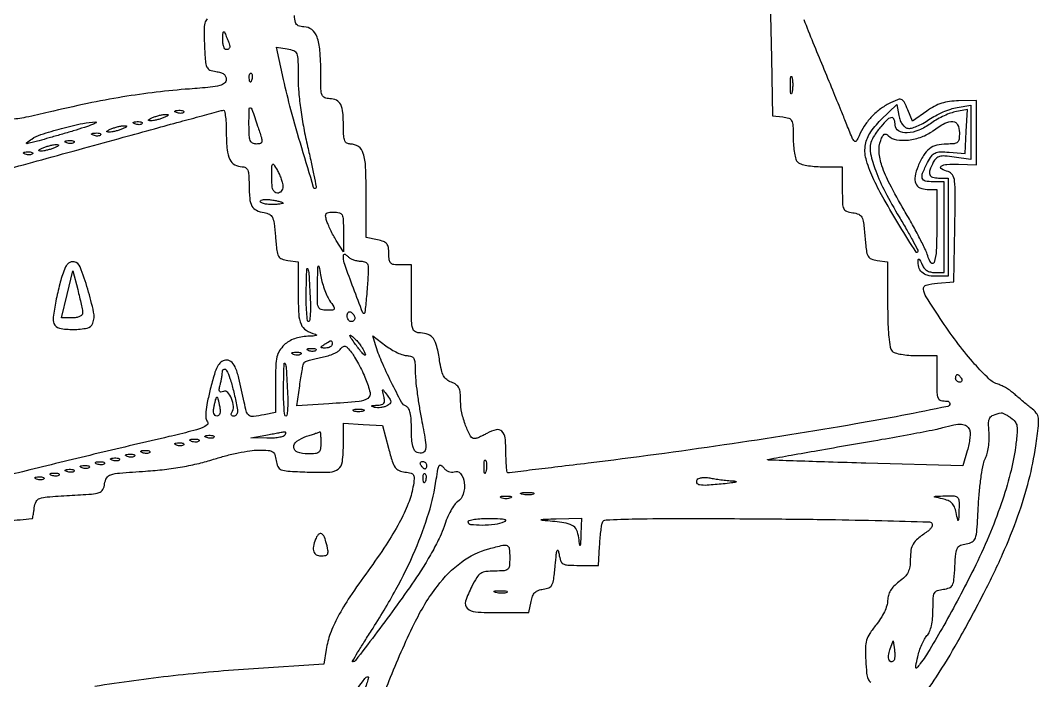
# Model space of a CAD drawing. Extents: x 283 to 3298, y 79 to 3222.
# Drawn here: x 3028.5 to 3298, y 1708 to 1882.7 of the extents above; entities that cross this region are included whole.
import ezdxf

# ---------------------------------------------------------------- set-up
doc = ezdxf.new("R2010")
doc.units = 0

msp = doc.modelspace()

# ---------------------------------------------------------------- linework, layer by layer
for points in [[(3024.5, 1843.196565, 0.000012), (3034.199891, 1845.86297, 0.000008), (3045.178125, 1848.881239, 0.000008), (3055.730975, 1851.782921, 0.000017), (3064, 1854.057063, -0.000703), (3070.762077, 1855.906785, -0.001103), (3076.579688, 1857.475588, -0.000269), (3081.676011, 1858.834895, -0.043531), (3082.25, 1858.935263, -0.388919), (3082.54714, 1858.706677, -0.013381), (3082.779687, 1857.130358, -0.018749), (3082.946082, 1855.111003, -0.01118), (3083, 1852.7, 0.023957), (3083.202842, 1848.469025, 0.088719), (3083.919969, 1845.90565, 0.153784), (3085.22879, 1844.514562, 0.128369), (3087.2, 1844, -0.135667), (3088.101175, 1843.750896, -0.168153), (3088.657397, 1843.088151, -0.077049), (3088.938629, 1841.776734, -0.013559), (3089.015313, 1839.25, 0.021171), (3089.182541, 1835.581963, 0.101875), (3089.778988, 1833.590101, 0.159486), (3090.964489, 1832.462229, 0.07634), (3093, 1831.850815, -0.081352), (3094.395578, 1831.416415, -0.167896), (3095.184618, 1830.609175, -0.080032), (3095.634395, 1829.054317, -0.009681), (3096, 1825.5, 0.009064), (3096.374258, 1821.816953, 0.089188), (3096.829285, 1820.331786, 0.18256), (3097.663628, 1819.578407, 0.064777), (3099.25, 1819.183578), (3102, 1818.867155), (3102, 1810.556022, 0.013243), (3102.146803, 1805.014447, 0.085396), (3102.764624, 1802.294435, 0.156879), (3104.090324, 1800.736231, 0.078561), (3106.5, 1799.72361, -0.158363), (3106.812742, 1799.529646, -0.53601), (3106.758329, 1799.342217, -0.056949), (3105.972551, 1799.190767, -0.011791), (3104.564451, 1799.116001, 0.036988), (3102.731267, 1798.925756, 0.043503), (3101.046483, 1798.469797, 0.046297), (3099.559477, 1797.762861, 0.054524), (3098.314451, 1796.825686, 0.063516), (3097.074167, 1795.322145, 0.084196), (3096.392942, 1793.687652, 0.048078), (3096.078029, 1791.294, 0.008682), (3096, 1786.800686), (3096, 1778.95), (3093.024038, 1778.354808, -0.017302), (3090.20797, 1777.892273, -0.174433), (3089.064782, 1778.144549, -0.183552), (3088.37461, 1779.061631, -0.019544), (3087.720865, 1781.698777, 0.006593), (3086.311914, 1788.086298, 0.047565), (3085.305853, 1791.068698, 0.127976), (3084.204706, 1792.44448, 0.199167), (3082.752493, 1792.812302, 0.140095), (3081.58146, 1792.284427, 0.097712), (3080.671564, 1791.145589, 0.048689), (3079.830031, 1789.050864, 0.009666), (3078.769477, 1785.148655, 0.009606), (3077.949944, 1781.597878, 0.029919), (3077.588589, 1779.170834, 0.044942), (3077.591679, 1777.494403, 0.151406), (3078.005955, 1776.492824, -0.412756), (3077.935198, 1775.71037, -0.082815), (3076.598969, 1774.923046, -0.029858), (3073.638181, 1773.982779, -0.004894), (3067.794291, 1772.564975, 0.001666), (3049.112118, 1768.159955, 0.001819), (3031.00037, 1763.755967, 0.001166), (3015.221457, 1759.819299, 0.019131)], [(3226.948597, 1887.872115), (3227.224298, 1872.686058), (3227.5, 1857.5), (3230.25, 1857.183578, -0.053599), (3231.843534, 1856.824462, -0.198031), (3232.603522, 1856.15823, -0.105134), (3232.933611, 1854.868396, -0.010261), (3233, 1851.633578, 0.021048), (3233.088089, 1849.541946, 0.025061), (3233.3525, 1847.584863, 0.025053), (3233.734648, 1845.985208, 0.125859), (3234.2, 1845.2, 0.12661), (3234.988067, 1844.734527, 0.024774), (3236.604375, 1844.3525, 0.024856), (3238.58293, 1844.088075, 0.020792), (3240.7, 1844), (3246, 1844), (3246, 1838.066422, 0.007998), (3246.060041, 1834.313163, 0.095921), (3246.379198, 1832.907395, 0.204897), (3247.140262, 1832.195413, 0.058399), (3248.75, 1831.816422, -0.064777), (3250.336372, 1831.421593, -0.18256), (3251.170715, 1830.668214, -0.089188), (3251.625742, 1829.183047, -0.009064), (3252, 1825.5, 0.009064), (3252.374258, 1821.816953, 0.089188), (3252.829285, 1820.331786, 0.18256), (3253.663628, 1819.578407, 0.064777), (3255.25, 1819.183578), (3258, 1818.867155), (3258, 1807.633578, 0.007163), (3258.071428, 1802.647817, 0.016893), (3258.303411, 1798.936917, 0.017624), (3258.658703, 1796.249835, 0.155919), (3259.2, 1795.2, 0.12661), (3259.988067, 1794.734527, 0.024774), (3261.604375, 1794.3525, 0.024856), (3263.58293, 1794.088075, 0.020792), (3265.7, 1794), (3271, 1794), (3271, 1788, 0.007074), (3271.054687, 1784.134753, 0.100223), (3271.36585, 1782.794174, 0.230248), (3272.117021, 1782.173778, 0.056729), (3273.75, 1781.969591, -0.897575), (3273.887867, 1780.549671, -0.008326), (3249.567943, 1775.923173, -0.006496), (3214.716021, 1770.357927, -0.005978), (3178.7535, 1765.531947, -0.000273), (3170.763722, 1764.561286, -0.000439), (3163.953382, 1763.74376, -0.000064), (3157.903384, 1763.023688, -0.029592), (3157.5035, 1763, -0.377837), (3157.302494, 1763.177191, -0.008171), (3157.147903, 1764.584197, -0.014517), (3157.03622, 1766.325225, -0.008757), (3157, 1768.393011, 0.028278), (3156.783813, 1772.212477, 0.170087), (3155.931746, 1773.976253, 0.262228), (3154.419208, 1774.39634, 0.066033), (3151.949616, 1773.427451, -0.010463), (3150.958632, 1772.90544, -0.012647), (3150.006806, 1772.458957, -0.011307), (3149.192758, 1772.123672, -0.079971), (3148.77568, 1772.035435, -0.288414), (3147.625946, 1772.682637, -0.033383), (3146.335698, 1775.4977, -0.037255), (3145.333036, 1778.875562, -0.05357), (3145, 1781.975091, 0.02241), (3144.901418, 1784.173491, 0.091009), (3144.544118, 1785.458787, 0.126623), (3143.823397, 1786.306568, 0.062833), (3142.568914, 1786.973799, -0.07676), (3141.325789, 1787.679865, -0.10065), (3140.48614, 1788.675899, -0.069066), (3139.905898, 1790.208713, -0.02005), (3139.442769, 1792.699048, 0.023446), (3138.728557, 1796.399553, 0.092511), (3137.782268, 1798.507003, 0.146758), (3136.398175, 1799.609937, 0.095638), (3134.377555, 1800, -0.118002), (3133.020233, 1800.324857, -0.213845), (3132.316043, 1801.19635, -0.060783), (3132.045054, 1803.164071, -0.00386), (3132, 1809), (3132, 1818), (3129, 1818, -0.030776), (3127.308497, 1818.104213, -0.16818), (3126.497934, 1818.502083, -0.166722), (3126.102916, 1819.318072, -0.030119), (3126, 1821.025, 0.037751), (3125.876282, 1822.661293, 0.13593), (3125.452479, 1823.607421, 0.134606), (3124.599583, 1824.205884, 0.03673), (3123, 1824.65), (3120, 1825.25), (3120, 1836.425, 0.009568), (3119.85676, 1843.909786, 0.065539), (3119.23751, 1847.535523, 0.165153), (3117.945346, 1849.317464, 0.15524), (3115.8, 1850, -0.129038), (3114.905957, 1850.234638, -0.169241), (3114.351851, 1850.863641, -0.081609), (3114.071031, 1852.096169, -0.015291), (3114, 1854.418213, 0.020313), (3113.843417, 1858.270908, 0.090953), (3113.259373, 1860.443222, 0.16627), (3112.14701, 1861.582192, 0.117458), (3110.393011, 1862, -0.092254), (3109.032232, 1862.25323, -0.221139), (3108.336267, 1862.974495, -0.077367), (3108.051237, 1864.560214, -0.005856), (3108, 1868.9349, 0.018613), (3107.782974, 1874.762875, 0.070303), (3107.006515, 1878.321602, 0.135414), (3105.604302, 1880.267635, 0.170942), (3103.524751, 1881, -0.102044), (3102.054725, 1881.303171, -0.226575), (3101.319938, 1882.143653, -0.064622), (3101.043747, 1884.05222, -0.003662)], [(3077.955201, 1883.149982, 0.13251), (3077.318713, 1882.017096, 0.064765), (3077.097686, 1880.169191, 0.008415), (3077.205653, 1876.191083, 0.006915), (3077.451213, 1871.946817, 0.084757), (3077.837076, 1870.37502, 0.196967), (3078.640978, 1869.592375, 0.067222), (3080.25, 1869.183578, -0.042788), (3081.472009, 1868.935758, -0.092649), (3082.323295, 1868.502929, -0.121102), (3082.821803, 1867.879635, -0.108823), (3083, 1867.070586, -0.223937), (3082.541696, 1866.098612, -0.109937), (3081.294497, 1865.464144, -0.039634), (3078.752639, 1865.0216, -0.005123), (3073.25, 1864.564369, 0.011653), (3064.468292, 1863.719069, 0.011106), (3055.592965, 1862.454961, 0.010387), (3046.236569, 1860.709206, 0.007764), (3036, 1858.411897, -0.00926), (3029.984404, 1857.080758, -0.026289), (3025.736383, 1856.453122, -0.028771)], [(3266.191734, 1702.170671, 0.013357), (3270.910912, 1708.996048, 0.016679), (3276.559047, 1718.315242, 0.008234), (3283.137554, 1730.5, 0.014576), (3288.414055, 1741.43893, 0.019796), (3292.487161, 1751.616001, 0.021871), (3295.405169, 1761.137551, 0.028296), (3297.193883, 1770.096588, 0.004917), (3297.896765, 1775.445709, 0.061535), (3297.89249, 1777.48403, 0.13977), (3297.32952, 1778.80542, 0.05754), (3295.926677, 1780.180344, -0.005638), (3294.852022, 1781.034671, -0.003635), (3293.625336, 1782.047547, -0.003653), (3292.43998, 1783.055714, -0.006872), (3291.5, 1783.889912, 0.02979), (3290.572774, 1784.639766, 0.020239), (3289.437026, 1785.383858, 0.020438), (3288.277908, 1786.015054, 0.038043), (3287.285622, 1786.413375, -0.114325), (3284.794513, 1787.884157, -0.020547), (3281.022517, 1791.78422, -0.020488), (3276.780143, 1796.959626, -0.014744), (3272.461966, 1803.057211, -0.004695), (3268.232975, 1809.549951, -0.110639), (3267.491676, 1811.596321, -0.373405), (3268.214304, 1812.68126, -0.049214), (3271.166638, 1813.188429), (3275.5, 1813.5), (3275.777983, 1827.836302, 0.002446), (3275.908732, 1836.855574, 0.031705), (3275.728144, 1840.209913, 0.107834), (3275.158816, 1841.86122, 0.194438), (3274.027983, 1842.702933, -0.061562), (3272.235204, 1843.416387, -0.55153), (3272.192983, 1844.107137, -0.142764), (3273.662087, 1844.627141, -0.022669), (3276.75, 1844.661905), (3281.5, 1844.5), (3281.5, 1853), (3281.5, 1861.5), (3276.7923, 1861.439809, 0.03056), (3274.383329, 1861.261493, 0.044228), (3272.303324, 1860.788963, 0.044669), (3270.354145, 1859.962423, 0.032028), (3268.340972, 1858.715987), (3264.597344, 1856.052356), (3263.346946, 1859.026178, 0.02029), (3262.339393, 1861.17415, 0.201294), (3261.590249, 1861.797933, 0.179827), (3260.573647, 1861.738099, 0.015654), (3258.19798, 1860.602379, 0.04635), (3255.789735, 1859.059166, 0.040871), (3253.594919, 1857.038076, 0.041083), (3251.769325, 1854.699207, 0.048192), (3250.459932, 1852.210502, -0.042469), (3249.750759, 1850.824418, -0.478075), (3249.216992, 1850.759469, -0.101833), (3248.606479, 1851.65761, -0.003613), (3247.020537, 1855.551071, 0.00185), (3245.709454, 1858.802523, 0.000433), (3243.486871, 1864.242723, 0.000446), (3240.918712, 1870.497367, 0.000438), (3238.323654, 1876.78586, -0.007104), (3235.901955, 1882.883553, -0.009122)], [(3025.385176, 1750.314396, 0.000028), (3031.527573, 1750.878758, 0.080982), (3031.683578, 1750.91914, 0.246214), (3031.765488, 1751.021879, 0.003856), (3031.906178, 1751.78406, 0.009216), (3032.049034, 1752.690057, 0.00585), (3032.183578, 1753.75, -0.086504), (3032.664359, 1755.37812, -0.196324), (3033.609329, 1756.212562, -0.06593), (3035.586826, 1756.621615, -0.004202), (3041.5, 1757, 0.004351), (3047.319566, 1757.374131, 0.062679), (3049.346101, 1757.780915, 0.18826), (3050.315525, 1758.589945, 0.097227), (3050.8036, 1760.117122, -0.11178), (3051.343751, 1761.653264, -0.180094), (3052.43216, 1762.486997, -0.054203), (3054.749881, 1762.930343, -0.003454), (3061.650789, 1763.440515, 0.012508), (3066.620339, 1763.898511, 0.013906), (3071.387267, 1764.593266, 0.014804), (3075.782676, 1765.494068, 0.020948), (3079.628085, 1766.573393, -0.015181), (3082.79703, 1767.502394, -0.01315), (3086.171429, 1768.287184, -0.013341), (3089.266524, 1768.836115, -0.03723), (3091.464474, 1769, -0.014701), (3094.087708, 1768.922853, -0.117747), (3095.236947, 1768.575878, -0.185852), (3095.848166, 1767.813284, -0.048434), (3096.183578, 1766.25, 0.076271), (3096.627386, 1764.626245, 0.202022), (3097.488217, 1763.819357, 0.074363), (3099.259678, 1763.449309, 0.005054), (3104.413171, 1763.204998, 0.01591), (3110.356477, 1763.172638, 0.162543), (3112.639429, 1764.002468, 0.200682), (3113.716517, 1765.956454, 0.026204), (3113.984687, 1770.80226), (3114, 1776.104519), (3119.170221, 1775.80226), (3124.340442, 1775.5), (3125.920275, 1769.5, 0.011376), (3126.914471, 1766.045353, 0.075439), (3127.698448, 1764.43703, 0.139531), (3128.708292, 1763.604631, 0.074576), (3130.282322, 1763.180464, -0.033818), (3131.91079, 1762.880835, -0.211867), (3132.559991, 1762.369528, -0.152134), (3132.733905, 1761.43584, -0.015479), (3132.395916, 1759.180464, -0.051084), (3131.140339, 1754.843268, -0.027264), (3128.768045, 1749.782971, -0.022269), (3125.270572, 1743.914116, -0.01234), (3120.515907, 1737.062265, 0.010269), (3115.700777, 1730.184257, 0.025102), (3112.523316, 1724.884, 0.033704), (3110.519333, 1720.426137, 0.049171), (3109.42619, 1716.263781), (3108.799396, 1712.344031), (3090.212379, 1711.141093, 0.011496), (3068.949957, 1709.273317, 0.012149), (3048.18588, 1706.455014, 0.011821)], [(3123.590653, 1701.838229, 0.004045), (3126.09616, 1707.996639, -0.018294), (3132.728487, 1723.054635, -0.049042), (3138.839901, 1733.034376, -0.070474), (3145.207568, 1739.366543, -0.094986), (3152.5, 1742.911557, -0.008187), (3156.182413, 1743.838926, -0.162291), (3157.325816, 1743.734078, -0.271566), (3157.880284, 1742.969175, -0.024228), (3158, 1740.5, -0.022735), (3157.901125, 1738.3266, -0.191936), (3157.465737, 1737.469867, -0.165812), (3156.525288, 1737.080296, -0.016023), (3154.020324, 1737, 0.029811), (3151.674369, 1736.860007, 0.119191), (3150.335209, 1736.361334, 0.105769), (3149.287465, 1735.272809, 0.020956), (3147.950539, 1732.903048, 0.037843), (3146.318753, 1729.001085, 0.28644), (3146.767763, 1727.146176, 0.180108), (3148.914332, 1726.190246, 0.015643), (3154.993615, 1726), (3163.05, 1726), (3163.638914, 1728.94457, -0.042907), (3164.060554, 1730.393631, -0.103522), (3164.664882, 1731.325706, -0.112586), (3165.556802, 1731.891167, -0.056423), (3166.863914, 1732.19457, 0.0722), (3168.36308, 1732.592579, 0.177078), (3169.182106, 1733.36199, 0.08513), (3169.643859, 1734.874786, 0.009327), (3170.035982, 1738.5, -0.004565), (3170.317746, 1741.359396, -0.053651), (3170.555579, 1742.450845, -0.710097), (3170.790607, 1742.45416, -0.049166), (3171.035982, 1741.5, 0.042465), (3171.46606, 1739.729792, 0.188556), (3172.139877, 1738.923201, 0.114477), (3173.389207, 1738.571852, 0.011547), (3176.5, 1738.5), (3181.5, 1738.5), (3181.77955, 1743.5, -0.007055), (3181.920419, 1745.510259, -0.008218), (3182.112573, 1747.415678, -0.007413), (3182.32509, 1749.019136, -0.04816), (3182.520687, 1749.808692, -0.306899), (3183.523734, 1750.549537, -0.004393), (3191.349369, 1750.798702, -0.006437), (3203.321031, 1750.920453, -0.001122), (3225.908875, 1750.808692, -0.001801), (3242.42589, 1750.63043, -0.002916), (3256.469801, 1750.346348, -0.000487), (3268.870965, 1750.011048, -0.191811), (3269.666165, 1749.668239, -0.215589), (3269.826205, 1749.243155, -0.105488), (3269.665802, 1748.674219, -0.074075), (3269.202935, 1748.04321, -0.046104), (3268.498428, 1747.452345, 0.01961), (3265.986339, 1745.562531, 0.083841), (3264.755001, 1744.156698, 0.10191), (3264.176598, 1742.566817, 0.036466), (3264, 1740.148632, -0.035397), (3263.857227, 1738.134397, -0.080864), (3263.40421, 1736.684839, -0.081411), (3262.517069, 1735.459746, -0.036253), (3261, 1734.158121, 0.03725), (3259.655142, 1732.999595, 0.060393), (3258.725709, 1731.813314, 0.068589), (3258.184821, 1730.558508, 0.067608), (3258, 1729.197906, -0.076891), (3257.79272, 1727.858, -0.033823), (3257.134464, 1726.183656, -0.031499), (3256.154983, 1724.412587, -0.030314), (3254.949296, 1722.754655, 0.025875), (3253.263276, 1720.478941, 0.076021), (3252.4454, 1718.714944, 0.066839), (3252.137394, 1716.661946, 0.016863), (3252.199296, 1713.276811, 0.010368), (3252.441239, 1709.956615, 0.075842), (3252.826617, 1708.414398, 0.16238), (3253.534034, 1707.604918, 0.097697)]]:
    msp.add_lwpolyline(points, format="xyb")
for points in [[(3083.929715, 1875.75, -0.135953), (3083.878655, 1875.464226, -0.111693), (3083.685604, 1875.220313, -0.095702), (3083.376812, 1875.056404, -0.074428), (3083, 1875, -0.24567), (3082.62164, 1875.197844, -0.070412), (3082.314396, 1875.807812, -0.053373), (3082.116227, 1876.696629, -0.034583), (3082.070285, 1877.75, -0.004372), (3082.127419, 1879.415213, -0.215481), (3082.272912, 1879.703411, -0.485414), (3082.478132, 1879.656439, -0.009027), (3083, 1878.5, -0.009594), (3083.334164, 1877.679296, -0.010367), (3083.627618, 1876.867188, -0.009939), (3083.850596, 1876.161724, -0.048242)], [(3102, 1867.378272, 0.022635), (3102.168222, 1863.664195, 0.012001), (3102.694859, 1859.085913, 0.011443), (3103.497343, 1854.157512, 0.011934), (3104.514908, 1849.340013, -0.003648), (3105.45348, 1845.234168, -0.005864), (3106.186971, 1841.718929, -0.001613), (3106.776027, 1838.668457, -0.248145), (3106.675463, 1838.342129, -0.566904), (3106.110387, 1838.484047, -0.001187), (3102.96911, 1848.975956, -0.006026), (3100.105653, 1859.067487, -0.012322), (3098.151475, 1867.060295), (3096.28266, 1875.612129), (3099.14133, 1875.192565, -0.062773), (3100.851432, 1874.717235, -0.20886), (3101.63917, 1873.892575, -0.082527), (3101.947993, 1872.251637, -0.005336)], [(3089.683114, 1866.8125, -0.054073), (3089.461564, 1866.395823, -0.470617), (3089.279315, 1866.37858, -0.168741), (3089.137993, 1866.670344, -0.018894), (3089.078947, 1867.416667, -0.028489), (3089.089945, 1868.112848, -0.077125), (3089.200665, 1868.592839, -0.208169), (3089.385309, 1868.77538, -0.296942), (3089.604167, 1868.729167, -0.126455), (3089.797407, 1868.402231, -0.060344), (3089.876576, 1867.916927, -0.05415), (3089.839148, 1867.359369, -0.051402)], [(3232.707261, 1863.761659, -0.082665), (3232.54341, 1863.319562, -0.67161), (3232.394187, 1863.339362, -0.053901), (3232.284834, 1864.071102, -0.008901), (3232.252183, 1865.5, -0.009782), (3232.273069, 1866.938425, -0.038992), (3232.37161, 1867.814362, -0.417468), (3232.523779, 1867.916221, -0.285845), (3232.68708, 1867.761659, -0.041951), (3232.830983, 1866.934218, -0.020826), (3232.880728, 1865.869594, -0.020511), (3232.840609, 1864.754739, -0.028254)], [(3091.294448, 1854.75, -0.005589), (3092.272141, 1851.705465, -0.093818), (3092.390426, 1850.658116, -0.305864), (3092.00139, 1850.165333, -0.077368), (3090.939302, 1850, -0.12148), (3089.933475, 1850.248036, -0.18408), (3089.343837, 1850.916047, -0.07881), (3089.064146, 1852.283293, -0.011122), (3089, 1855.166667, -0.003043), (3089.025341, 1859.330837, -0.46416), (3089.349383, 1859.598005, -0.271571), (3089.779643, 1859.228191, -0.002137)], [(3263.32848, 1854.175257, 0.114536), (3264.275052, 1854.211077, 0.030061), (3265.722693, 1854.700477, 0.028908), (3267.348382, 1855.473594, 0.026082), (3268.932981, 1856.453556, -0.028773), (3270.650467, 1857.502974, -0.020558), (3272.679281, 1858.482612, -0.020848), (3274.69693, 1859.25833, -0.041143), (3276.362206, 1859.671352), (3280, 1860.261685), (3280, 1853.069569), (3280, 1845.877454), (3275.588822, 1846.538951, 0.015698), (3273.120542, 1846.830208, 0.082863), (3271.766483, 1846.722625, 0.136621), (3270.860514, 1846.20847, 0.07304), (3270.088822, 1845.165966, 0.033004), (3269.163834, 1843.12441, 0.173211), (3269.143932, 1841.911688, 0.24837), (3269.874423, 1841.221137, 0.067706), (3271.5, 1841), (3274, 1841), (3274, 1828), (3274, 1815), (3270.606989, 1815, -0.061763), (3268.4923, 1815.262221, -0.129415), (3267.051711, 1816.056978, -0.139694), (3266.256116, 1817.409664, -0.077224), (3266.063386, 1819.331787, -0.252581), (3266.182328, 1819.526214, -0.35597), (3266.373817, 1819.4959, -0.068775), (3266.677496, 1819.044786, -0.018245), (3267.031162, 1818.25, 0.066324), (3267.587132, 1817.266796, 0.086217), (3268.341732, 1816.561425, 0.084415), (3269.303263, 1816.142083, 0.06078), (3270.467776, 1816), (3273, 1816), (3273, 1828), (3273, 1840), (3270, 1840, -0.053175), (3267.961259, 1840.217434, -0.278324), (3267.173996, 1840.958838, -0.168893), (3267.259337, 1842.330287, -0.020122), (3268.566769, 1845.129116, -0.034995), (3269.599418, 1846.824001, -0.129357), (3270.552588, 1847.620897, -0.108724), (3271.86841, 1847.918536, -0.021117), (3274.316769, 1847.829456), (3278.5, 1847.5), (3278.802619, 1853.341012), (3279.105239, 1859.182025), (3275.802619, 1858.481506, 0.038473), (3274.308496, 1858.042271, 0.020479), (3272.535057, 1857.284558, 0.020266), (3270.77647, 1856.357232, 0.02959), (3269.316722, 1855.390494, -0.064397), (3266.251685, 1853.653859, -0.086462), (3263.138313, 1852.975987, -0.135693), (3260.894443, 1853.496287, -0.274931), (3260, 1855, 0.039393), (3259.93957, 1855.765827, 0.058577), (3259.757455, 1856.4125, 0.077032), (3259.490344, 1856.852809, 0.221454), (3259.174314, 1857, 0.19337), (3258.003169, 1856.529478, 0.026591), (3256.168466, 1854.574137, 0.031074), (3254.4837, 1852.303185, 0.070729), (3253.585839, 1850.370647, 0.129775), (3253.481334, 1847.436228, 0.035124), (3254.834712, 1842.945725, 0.02906), (3257.342043, 1837.346918, 0.015583), (3261.042239, 1830.736761, -0.00475), (3262.9406, 1827.51144, -0.006988), (3264.54152, 1824.639307, -0.003624), (3265.840125, 1822.188651, -0.12008), (3265.998089, 1821.545985, -0.75247), (3265.519117, 1821.406884, -0.003334), (3261.238603, 1828.28616, -0.007657), (3257.096657, 1835.280957, -0.019607), (3254.378891, 1840.5, -0.036644), (3252.407224, 1845.619274, -0.102574), (3252.063618, 1849.429112, -0.116072), (3253.269688, 1852.778862, -0.054361), (3256.203525, 1856.367647), (3260.407051, 1860.5), (3260.961231, 1857.512211, 0.045604), (3261.311812, 1856.267494, 0.062913), (3261.859092, 1855.244775, 0.074525), (3262.550473, 1854.525727, 0.117026)], [(3066.5, 1857, -0.02318), (3065.624391, 1856.670913, -0.018093), (3064.646875, 1856.393028, -0.018434), (3063.715952, 1856.200514, -0.04179), (3063, 1856.140571, -0.055166), (3062.497353, 1856.196198, -0.507108), (3062.422706, 1856.367142, -0.14515), (3062.696484, 1856.625069, -0.015364), (3063.5, 1857, -0.02318), (3064.375609, 1857.329087, -0.018093), (3065.353125, 1857.606972, -0.018434), (3066.284048, 1857.799486, -0.04179), (3067, 1857.859429, -0.055166), (3067.502647, 1857.803802, -0.507108), (3067.577294, 1857.632858, -0.14515), (3067.303516, 1857.374931, -0.015364)], [(3071.729167, 1858.395833, -0.126455), (3071.402231, 1858.202593, -0.060344), (3070.916927, 1858.123424, -0.05415), (3070.359369, 1858.160852, -0.051402), (3069.8125, 1858.316886, -0.054073), (3069.395823, 1858.538436, -0.470617), (3069.37858, 1858.720685, -0.168741), (3069.670344, 1858.862007, -0.018894), (3070.416667, 1858.921053, -0.028489), (3071.112848, 1858.910055, -0.077125), (3071.592839, 1858.799335, -0.208169), (3071.77538, 1858.614691, -0.296942)], [(3042.5, 1853.479622, -0.001473), (3039.253856, 1852.522496, -0.001639), (3036.115625, 1851.618377, -0.001513), (3033.434832, 1850.864312, -0.00859), (3032, 1850.491829, -0.002517), (3030.315976, 1850.09436, -0.324615), (3030.129491, 1850.173429, -0.387674), (3030.165647, 1850.353959, -0.002879), (3031.5, 1851.322169, -0.079906), (3033.925816, 1852.531514, -0.010761), (3039.415461, 1854.118878, -0.01248), (3045.007256, 1855.457678, -0.050015), (3048.5, 1855.843765, -0.76726), (3048.555936, 1855.643237, -0.039663), (3047.5625, 1855.157669, -0.015272), (3045.440788, 1854.395655, -0.006148)], [(3055.5, 1854, -0.02318), (3054.624391, 1853.670913, -0.018093), (3053.646875, 1853.393028, -0.018434), (3052.715952, 1853.200514, -0.04179), (3052, 1853.140571, -0.055166), (3051.497353, 1853.196198, -0.507108), (3051.422706, 1853.367142, -0.14515), (3051.696484, 1853.625069, -0.015364), (3052.5, 1854, -0.02318), (3053.375609, 1854.329087, -0.018093), (3054.353125, 1854.606972, -0.018434), (3055.284048, 1854.799486, -0.04179), (3056, 1854.859429, -0.055166), (3056.502647, 1854.803802, -0.507108), (3056.577294, 1854.632858, -0.14515), (3056.303516, 1854.374931, -0.015364)], [(3060.729167, 1855.395833, -0.126455), (3060.402231, 1855.202593, -0.060344), (3059.916927, 1855.123424, -0.05415), (3059.359369, 1855.160852, -0.051402), (3058.8125, 1855.316886, -0.054073), (3058.395823, 1855.538436, -0.470617), (3058.37858, 1855.720685, -0.168741), (3058.670344, 1855.862007, -0.018894), (3059.416667, 1855.921053, -0.028489), (3060.112848, 1855.910055, -0.077125), (3060.592839, 1855.799335, -0.208169), (3060.77538, 1855.614691, -0.296942)], [(3277, 1853, -0.031858), (3276.889433, 1851.266438, -0.183152), (3276.464286, 1850.46875, -0.158618), (3275.578874, 1850.089996, -0.022404), (3273.571429, 1850, 0.061841), (3270.997771, 1849.680462, 0.104729), (3269.05536, 1848.728363, 0.090837), (3267.487796, 1846.959636, 0.037843), (3266.042718, 1844.103131, 0.051791), (3265.262373, 1841.480575, 0.141956), (3265.446397, 1839.575709, 0.193036), (3266.544299, 1838.419917, 0.107839), (3268.468615, 1838), (3271, 1838), (3271, 1828, -0.01105), (3270.863532, 1821.825757, -0.066076), (3270.300767, 1818.664235, -0.614378), (3269.500486, 1818.534407, -0.096263), (3268.599817, 1820.458322, 0.051794), (3268.069164, 1821.914759, 0.006085), (3266.518102, 1825.005903, 0.007238), (3264.570286, 1828.642662, 0.005868), (3262.379553, 1832.487338, -0.012059), (3258.541377, 1839.421446, -0.03947), (3256.48996, 1844.23953, -0.062325), (3255.751114, 1847.90056, -0.107654), (3256.182237, 1850.963597, -0.026765), (3256.67188, 1852.096886, -0.145345), (3257.123127, 1852.581251, -0.250035), (3257.620143, 1852.602181, -0.084566), (3258.230484, 1852.169516, 0.160302), (3260.31186, 1851.118787, 0.065636), (3263.515686, 1851.059455, 0.060194), (3267.00847, 1851.887627, 0.070763), (3270, 1853.5, -0.032923), (3273.13862, 1855.510918, -0.144824), (3275.263366, 1855.977895, -0.271176), (3276.527593, 1855.111276, -0.110511)], [(3049.729167, 1852.395833, -0.126455), (3049.402231, 1852.202593, -0.060344), (3048.916927, 1852.123424, -0.05415), (3048.359369, 1852.160852, -0.051402), (3047.8125, 1852.316886, -0.054073), (3047.395823, 1852.538436, -0.470617), (3047.37858, 1852.720685, -0.168741), (3047.670344, 1852.862007, -0.018894), (3048.416667, 1852.921053, -0.028489), (3049.112848, 1852.910055, -0.077125), (3049.592839, 1852.799335, -0.208169), (3049.77538, 1852.614691, -0.296942)], [(3037.5, 1849, -0.02318), (3036.624391, 1848.670913, -0.018093), (3035.646875, 1848.393028, -0.018434), (3034.715952, 1848.200514, -0.04179), (3034, 1848.140571, -0.055166), (3033.497353, 1848.196198, -0.507108), (3033.422706, 1848.367142, -0.14515), (3033.696484, 1848.625069, -0.015364), (3034.5, 1849, -0.02318), (3035.375609, 1849.329087, -0.018093), (3036.353125, 1849.606972, -0.018434), (3037.284048, 1849.799486, -0.04179), (3038, 1849.859429, -0.055166), (3038.502647, 1849.803802, -0.507108), (3038.577294, 1849.632858, -0.14515), (3038.303516, 1849.374931, -0.015364)], [(3042.729167, 1850.395833, -0.126455), (3042.402231, 1850.202593, -0.060344), (3041.916927, 1850.123424, -0.05415), (3041.359369, 1850.160852, -0.051402), (3040.8125, 1850.316886, -0.054073), (3040.395823, 1850.538436, -0.470617), (3040.37858, 1850.720685, -0.168741), (3040.670344, 1850.862007, -0.018894), (3041.416667, 1850.921053, -0.028489), (3042.112848, 1850.910055, -0.077125), (3042.592839, 1850.799335, -0.208169), (3042.77538, 1850.614691, -0.296942)], [(3031.729167, 1847.395833, -0.126455), (3031.402231, 1847.202593, -0.060344), (3030.916927, 1847.123424, -0.05415), (3030.359369, 1847.160852, -0.051402), (3029.8125, 1847.316886, -0.054073), (3029.395823, 1847.538436, -0.470617), (3029.37858, 1847.720685, -0.168741), (3029.670344, 1847.862007, -0.018894), (3030.416667, 1847.921053, -0.028489), (3031.112848, 1847.910055, -0.077125), (3031.592839, 1847.799335, -0.208169), (3031.77538, 1847.614691, -0.296942)], [(3097.964565, 1838.75, -0.084679), (3097.864447, 1838.081726, -0.095078), (3097.548966, 1837.514062, -0.102714), (3097.069357, 1837.134675, -0.11666), (3096.5, 1837, -0.182017), (3095.808785, 1837.260247, -0.130421), (3095.344092, 1837.952427, -0.067113), (3095.092036, 1839.209836, -0.018039), (3095.035435, 1841.25, -0.002746), (3095.075495, 1844.146389, -0.171017), (3095.252623, 1844.619728, -0.510943), (3095.547456, 1844.598829, -0.008997), (3096.5, 1843, -0.025298), (3097.049687, 1841.914448, -0.021574), (3097.519732, 1840.720313, -0.022132), (3097.852503, 1839.595337, -0.055833)], [(3098, 1834.386501, -0.360284), (3097.87344, 1834.233661, -0.014861), (3097.11875, 1834.113535, -0.019939), (3096.150175, 1834.02783, -0.012096), (3095, 1834, -0.026053), (3093.850422, 1834.059941, -0.041208), (3092.88125, 1834.242875, -0.049958), (3092.196188, 1834.507607, -0.282744), (3092, 1834.826807, -0.314934), (3092.202007, 1835.11571, -0.055623), (3092.88125, 1835.2814, -0.042928), (3093.850015, 1835.322426, -0.025568), (3095, 1835.213308, -0.011827), (3096.149992, 1835.016637, -0.018975), (3097.11875, 1834.788807, -0.013551), (3097.876863, 1834.557592, -0.322443)], [(3113.983153, 1826.75), (3113.966306, 1821.5), (3112.091762, 1824.5, -0.014884), (3111.324495, 1825.813354, -0.011681), (3110.569291, 1827.279688, -0.011851), (3109.930754, 1828.677379, -0.028251), (3109.541221, 1829.75, -0.036883), (3109.269636, 1830.975249, -0.214037), (3109.446539, 1831.596731, -0.19126), (3110.046328, 1831.9196, -0.028974), (3111.432612, 1832, -0.060822), (3112.911177, 1831.819474, -0.222457), (3113.626108, 1831.24042, -0.105005), (3113.933514, 1830.000344, -0.00924)], [(3040.14346, 1816.822763, 0.024709), (3038.924785, 1812.966426, 0.016325), (3037.89209, 1808.434228, 0.011854), (3037.17511, 1804.198411, 0.128291), (3037.366086, 1802.488378, 0.260447), (3038.843923, 1801.256653, 0.047955), (3042.511189, 1800.927898, 0.047938), (3046.178376, 1801.304115, 0.257035), (3047.65931, 1802.55456, 0.14551), (3047.889851, 1805.526556, 0.020386), (3046.334828, 1811.557565, 0.016643), (3044.32859, 1817.484447, 0.261279), (3042.752914, 1818.811595, 0.108345), (3041.964723, 1818.790316, 0.102457), (3041.239844, 1818.442804, 0.086487), (3040.620839, 1817.774351, 0.054797)], [(3118.600284, 1819, -0.103685), (3119.819997, 1818.744321, -0.231479), (3120.417089, 1818.039143, -0.074739), (3120.569804, 1816.492874, -0.005562), (3120.30692, 1812.25, -0.003134), (3120.099922, 1809.64417, -0.004918), (3119.885958, 1807.407544, -0.001506), (3119.67616, 1805.476496, -0.165025), (3119.567068, 1805.243766, -0.549003), (3119.126008, 1805.33262, -0.00163), (3116.628544, 1811.876537, -0.003768), (3114.325875, 1818.111306, -0.08678), (3114, 1819.974761, -0.037725), (3114.050778, 1820.646815, -0.318792), (3114.25, 1820.853075, -0.224093), (3114.580206, 1820.766872, -0.022288), (3115.2, 1820.2, 0.07299), (3115.818385, 1819.739897, 0.038691), (3116.693834, 1819.3525, 0.037495), (3117.669802, 1819.088361, 0.047375)], [(3044.98071, 1805.25, -0.206625), (3044.779076, 1804.762365, -0.088326), (3044.182849, 1804.358822, -0.064608), (3043.27801, 1804.089029, -0.040206), (3042.172642, 1804), (3039.345284, 1804), (3040.864883, 1810.220258), (3042.384482, 1816.440516), (3043.672952, 1811.470258, -0.005256), (3044.167715, 1809.475626, -0.006351), (3044.588599, 1807.592826, -0.005462), (3044.904951, 1806.002013, -0.042512)], [(3105.217406, 1808.748637, -0.012218), (3105.271795, 1806.54358, -0.020337), (3105.196676, 1804.687137, -0.015492), (3105.034284, 1803.24445, -0.373421), (3104.75, 1802.998637, -0.3836), (3104.45521, 1803.264792, -0.007804), (3104.264326, 1805.423037, -0.014168), (3104.146321, 1808.086632, -0.008525), (3104.149832, 1811.25, -0.00278), (3104.28398, 1816.90461, -0.804091), (3104.556729, 1816.956233, -0.087189), (3104.854452, 1815.681549, -0.001605)], [(3110.323046, 1808.629723, -0.008194), (3111.42898, 1806.879958, -0.213817), (3111.497383, 1806.339838, -0.312829), (3111.131474, 1806.050474, -0.015687), (3109.523053, 1806, -0.076982), (3108.058782, 1806.226788, -0.234707), (3107.355619, 1806.90643, -0.084457), (3107.094241, 1808.403739, -0.005713), (3107.125167, 1812.75, -0.001406), (3107.212767, 1816.851881, -0.067892), (3107.343276, 1817.661928, -0.783518), (3107.523149, 1817.652252, -0.006374), (3107.925159, 1815.379723, 0.025729), (3108.309438, 1813.609701, 0.019029), (3108.907904, 1811.697296, 0.019336), (3109.613815, 1809.92995, 0.040364)], [(3117, 1803.940983, -0.105429), (3116.923444, 1803.581949, -0.099231), (3116.70625, 1803.276414, -0.096318), (3116.381732, 1803.071618, -0.092995), (3116, 1803, -0.153634), (3115.618621, 1803.120018, -0.097988), (3115.29375, 1803.457961, -0.080552), (3115.074545, 1803.962904, -0.062283), (3115, 1804.559017, -0.066118), (3115.073267, 1805.110654, -0.138808), (3115.29375, 1805.478525, -0.191142), (3115.620352, 1805.607943, -0.139169), (3116, 1805.5, -0.06081), (3116.382515, 1805.193797, -0.051032), (3116.70625, 1804.7871, -0.053229), (3116.926698, 1804.346558, -0.089642)], [(3111, 1797, -0.17131), (3110.865757, 1796.619685, -0.095191), (3110.485938, 1796.298248, -0.075283), (3109.919445, 1796.083567, -0.055234), (3109.25, 1796.015313, -0.011938), (3108.271084, 1796.047261, -0.327416), (3108.083458, 1796.201904, -0.309569), (3108.169589, 1796.436556, -0.011213), (3109, 1797, -0.007234), (3110.26282, 1797.790433, -0.137048), (3110.707705, 1797.914708, -0.364836), (3110.938046, 1797.720828, -0.042895)], [(3119.08978, 1795.832244, -0.024753), (3119.811717, 1794.306288, -0.744005), (3119.597657, 1794.131803, -0.078875), (3118.749503, 1794.926445, -0.007154), (3116.996912, 1797.25, -0.008553), (3116.061993, 1798.574035, -0.066309), (3115.722985, 1799.249277, -0.6446), (3115.860687, 1799.379769, -0.074002), (3116.36345, 1799.082244, -0.029068), (3117.10347, 1798.406257, -0.01862), (3117.884428, 1797.542733, -0.01871), (3118.588533, 1796.636594, -0.032955)], [(3130.844391, 1794, -0.082306), (3131.985418, 1793.810891, -0.195709), (3132.623109, 1793.25719, -0.102714), (3132.928197, 1792.130934, -0.015004), (3132.999223, 1789.75, 0.024796), (3133.10728, 1787.56434, 0.00784), (3133.481178, 1784.317692, 0.007807), (3134.01225, 1780.704924, 0.008597), (3134.641012, 1777.225121, -0.00763), (3135.663108, 1771.630285, -0.072236), (3135.714659, 1769.200274, -0.291419), (3134.977315, 1768.307145, -0.171639), (3133.543128, 1768.345077, -0.162319), (3132.820362, 1768.939464, -0.078932), (3132.345963, 1770.051622, -0.047063), (3132.077427, 1771.809435, -0.014386), (3132, 1774.5, 0.015377), (3131.921973, 1777.036486, 0.040337), (3131.664178, 1778.838, 0.059998), (3131.238978, 1780.030092, 0.187637), (3130.619938, 1780.592349, -0.17976), (3129.386333, 1781.678958, -0.007455), (3126.635821, 1786.987595, -0.01388), (3124.073303, 1792.496748, -0.030094), (3122.484181, 1796.884963), (3121.779554, 1799.269925), (3125.234168, 1796.634963, 0.026885), (3126.715095, 1795.626483, 0.026255), (3128.307199, 1794.77402, 0.027212), (3129.781557, 1794.177125, 0.082756)], [(3102.729167, 1794.395833, -0.126455), (3102.402231, 1794.202593, -0.060344), (3101.916927, 1794.123424, -0.05415), (3101.359369, 1794.160852, -0.051402), (3100.8125, 1794.316886, -0.054073), (3100.395823, 1794.538436, -0.470617), (3100.37858, 1794.720685, -0.168741), (3100.670344, 1794.862007, -0.018894), (3101.416667, 1794.921053, -0.028489), (3102.112848, 1794.910055, -0.077125), (3102.592839, 1794.799335, -0.208169), (3102.77538, 1794.614691, -0.296942)], [(3119.872581, 1787.823932, -0.041764), (3121.023751, 1784.261442, -0.311475), (3120.406838, 1782.69343, -0.125991), (3118.119946, 1781.880876, -0.006253), (3110.10124, 1781.252302), (3101.702479, 1780.699524), (3102.411225, 1786.042312, -0.005956), (3102.715152, 1788.141308, -0.008093), (3103.04257, 1790.027284, -0.005691), (3103.358952, 1791.592388, -0.085894), (3103.565226, 1792.105537, -0.161768), (3103.943789, 1792.422115, -0.017371), (3105.036237, 1792.809744, -0.019937), (3106.407245, 1793.183817, -0.014783), (3107.947672, 1793.491159, 0.028587), (3109.546194, 1793.856224, 0.028521), (3111.09391, 1794.401462, 0.029753), (3112.384875, 1795.033407, 0.091091), (3113.129446, 1795.655972, -0.055082), (3113.875833, 1796.376857, -0.235707), (3114.465246, 1796.493273, -0.145539), (3115.104986, 1796.094846, -0.018543), (3116.145738, 1794.827801, -0.029587), (3116.960431, 1793.614756, -0.010814), (3117.971329, 1791.810197, -0.010678), (3118.994143, 1789.784884, -0.012569)], [(3106.729167, 1795.395833, -0.126455), (3106.402231, 1795.202593, -0.060344), (3105.916927, 1795.123424, -0.05415), (3105.359369, 1795.160852, -0.051402), (3104.8125, 1795.316886, -0.054073), (3104.395823, 1795.538436, -0.470617), (3104.37858, 1795.720685, -0.168741), (3104.670344, 1795.862007, -0.018894), (3105.416667, 1795.921053, -0.028489), (3106.112848, 1795.910055, -0.077125), (3106.592839, 1795.799335, -0.208169), (3106.77538, 1795.614691, -0.296942)], [(3099.217406, 1783.748637, -0.012218), (3099.271795, 1781.54358, -0.020337), (3099.196676, 1779.687137, -0.015492), (3099.034284, 1778.24445, -0.373421), (3098.75, 1777.998637, -0.3836), (3098.45521, 1778.264792, -0.007804), (3098.264326, 1780.423037, -0.014168), (3098.146321, 1783.086632, -0.008525), (3098.149832, 1786.25, -0.00278), (3098.28398, 1791.90461, -0.804091), (3098.556729, 1791.956233, -0.087189), (3098.854452, 1790.681549, -0.001605)], [(3084.86404, 1784.80718, -0.006341), (3085.731525, 1781.013719, -0.050249), (3085.932064, 1779.226135, -0.164017), (3085.649783, 1778.356407, -0.237263), (3084.940983, 1778, -0.102241), (3084.583043, 1778.073965, -0.178355), (3084.366251, 1778.280241, -0.166654), (3084.326739, 1778.589726, -0.087796), (3084.471577, 1778.954011, 0.158513), (3084.863516, 1780.561427, 0.075655), (3084.380977, 1782.657514, 0.088494), (3083.382149, 1784.272772, 0.311216), (3082.256104, 1784.544782, -0.06847), (3081.557603, 1784.381468, -0.30359), (3081.205164, 1784.572425, -0.165177), (3081.11952, 1785.112156, -0.022946), (3081.365827, 1786.235138, 0.013248), (3081.599193, 1787.208529, 0.010826), (3081.798436, 1788.260634, 0.010977), (3081.939573, 1789.237029, 0.028053), (3081.986345, 1789.95, -0.348848), (3082.393113, 1790.452281, -0.331232), (3082.999254, 1790.180919, -0.048695), (3083.964364, 1787.977514, -0.01951)], [(3277.5, 1788, -0.082592), (3277.656512, 1787.6179, -0.161196), (3277.6254, 1787.29375, -0.182303), (3277.413961, 1787.078288, -0.108972), (3277.059017, 1787, -0.093332), (3276.654762, 1787.076123, -0.09642), (3276.311086, 1787.29375, -0.099167), (3276.081062, 1787.618444, -0.105053), (3276, 1788, -0.042167), (3276.032345, 1788.382849, -0.061769), (3276.129539, 1788.70625, -0.081139), (3276.272352, 1788.92554, -0.210953), (3276.440983, 1789, -0.151918), (3276.65171, 1788.934461, -0.038439), (3276.933975, 1788.70625, -0.035638), (3277.231006, 1788.382774, -0.029505)], [(3125.478501, 1780.72803, -0.05827), (3124.762718, 1780.430622, -0.037989), (3123.885097, 1780.251396, -0.037961), (3122.989336, 1780.20691, -0.057695), (3122.218581, 1780.316725, -0.020301), (3121.508965, 1780.534202, -0.574084), (3121.479376, 1780.687621, -0.161087), (3121.777631, 1780.81358, -0.007799), (3122.866631, 1780.883999, 0.039485), (3124.077031, 1781.039665, 0.180335), (3124.66653, 1781.412271, 0.18465), (3124.860373, 1782.073645, 0.041708), (3124.666368, 1783.25, -0.002853), (3124.291554, 1784.774289, -0.389858), (3124.376119, 1784.926163, -0.319967), (3124.56066, 1784.869063, -0.002447), (3125.559657, 1783.545304, -0.020446), (3126.338851, 1782.408067, -0.148224), (3126.510773, 1781.775834, -0.213093), (3126.270729, 1781.277259, -0.048032)], [(3081.244751, 1780.5, -0.036085), (3081.368022, 1779.448897, -0.083729), (3081.271352, 1778.663463, -0.135869), (3080.970172, 1778.18266, -0.187425), (3080.5, 1778, -0.187425), (3080.029828, 1778.18266, -0.135869), (3079.728648, 1778.663463, -0.083729), (3079.631978, 1779.448897, -0.036085), (3079.755249, 1780.5, -0.00965), (3079.957697, 1781.458361, -0.015513), (3080.171156, 1782.265625, -0.009351), (3080.376861, 1782.91173, -0.321393), (3080.5, 1783, -0.321393), (3080.623139, 1782.91173, -0.009351), (3080.828844, 1782.265625, -0.015513), (3081.042303, 1781.458361, -0.00965)], [(3119.25, 1779.337719, -0.057986), (3118.679992, 1779.181385, -0.037979), (3118, 1779.12966, -0.037979), (3117.320008, 1779.181385, -0.057986), (3116.75, 1779.337719, -0.174857), (3116.540618, 1779.525001, -0.447206), (3116.601562, 1779.693942, -0.078554), (3117.10856, 1779.810911, -0.017491), (3118, 1779.842105, -0.017491), (3118.89144, 1779.810911, -0.078554), (3119.398438, 1779.693942, -0.447206), (3119.459382, 1779.525001, -0.174857)], [(3290.619377, 1777.554046, -0.074701), (3291.722861, 1776.504949, -0.127301), (3292.225019, 1775.344174, -0.063959), (3292.273804, 1773.558348, -0.008515), (3291.830777, 1769.804046, -0.029848), (3290.44893, 1762.776979, -0.019023), (3288.050861, 1754.795936, -0.017577), (3284.7866, 1746.255552, -0.015144), (3280.776281, 1737.523186, -0.006671), (3276.909605, 1729.988621, -0.006715), (3272.851534, 1722.57651, -0.006577), (3269.144355, 1716.212936, -0.026727), (3266.636258, 1712.5, -0.011898), (3265.718724, 1711.345034, -0.578398), (3265.483092, 1711.386235, -0.139785), (3265.447319, 1711.888103, -0.003001), (3265.972983, 1714.323113, -0.026029), (3266.414849, 1715.915583, -0.022335), (3267.03957, 1717.538902, -0.022941), (3267.741525, 1718.963194, -0.058011), (3268.411179, 1719.901854, 0.086164), (3269.088022, 1720.972707, 0.041067), (3269.586212, 1722.52974, 0.034549), (3269.897833, 1724.479206, 0.022363), (3270, 1726.762318, -0.010794), (3270.067786, 1729.902049, -0.106972), (3270.400172, 1731.170358, -0.196463), (3271.160232, 1731.82812, -0.052756), (3272.75, 1732.183578, 0.060315), (3274.337975, 1732.563848, 0.188576), (3275.143101, 1733.281907, 0.095089), (3275.547618, 1734.688046, 0.009539), (3275.79806, 1738.188215, -0.009605), (3276.047629, 1741.669775, -0.093491), (3276.450181, 1743.084552, -0.18729), (3277.246861, 1743.807416, -0.063004), (3278.79806, 1744.188215, 0.098351), (3280.395091, 1744.701473, 0.192402), (3281.225832, 1745.721225, 0.059208), (3281.63103, 1747.884366, 0.003563), (3282.026909, 1754.5, -0.010864), (3282.325042, 1758.50144, -0.012976), (3282.78541, 1762.254742, -0.01176), (3283.326829, 1765.380371, -0.078671), (3283.869126, 1766.856569, 0.064882), (3284.351977, 1768.067249, 0.02674), (3284.697269, 1769.802284, 0.025857), (3284.873879, 1771.731816, 0.029743), (3284.837093, 1773.580404, -0.018862), (3284.724006, 1776.294246, -0.137224), (3285.066923, 1777.539022, -0.171338), (3285.970902, 1778.284885, -0.033514), (3288.027494, 1778.883999, -0.156812), (3288.341359, 1778.85421, -0.017095), (3289.006451, 1778.541175, -0.019606), (3289.790231, 1778.099362, -0.014628)], [(3279.667181, 1774.42493, -0.09406), (3279.823726, 1773.558939, -0.024362), (3279.74198, 1772.137444, -0.023901), (3279.487351, 1770.49658, -0.022342), (3279.073069, 1768.849547), (3277.874546, 1764.849234), (3252.187273, 1765.553815, -0.000664), (3242.321484, 1765.837528, -0.001091), (3233.976776, 1766.106813, -0.000079), (3226.482652, 1766.366216, -0.162053), (3226.265581, 1766.44695, -0.642462), (3226.290478, 1766.544983, -0.00014), (3232.514943, 1767.675681, -0.001612), (3239.511464, 1768.921314, -0.000953), (3247.86919, 1770.365084, 0.001534), (3256.445434, 1771.85686, 0.002111), (3264.143112, 1773.253698, 0.001342), (3270.604827, 1774.472397, 0.025421), (3272.603609, 1774.96138, -0.021398), (3275.556626, 1775.709022, -0.07036), (3277.558284, 1775.838688, -0.123678), (3278.870334, 1775.401111, -0.16045)], [(3098.5, 1773, -0.181612), (3098.008607, 1772.620268, -0.030517), (3096.832412, 1772.335435, -0.029989), (3095.341032, 1772.160724, -0.022629), (3093.690983, 1772.141905), (3089.5, 1772.283811), (3093.5, 1773, -0.000066), (3095.090931, 1773.284636, -0.000083), (3096.562649, 1773.547493, -0.000065), (3097.797368, 1773.767643, -0.000669), (3098.309017, 1773.858095, -0.146462), (3098.563619, 1773.828113, -0.240409), (3098.698838, 1773.664565, -0.142035), (3098.680459, 1773.374083, -0.052099)], [(3108, 1771, -0.032088), (3107.888231, 1769.260192, -0.185552), (3107.458333, 1768.464286, -0.157079), (3106.561026, 1768.088063, -0.021354), (3104.5, 1768, -0.083906), (3101.836978, 1768.450058, -0.304487), (3100.856216, 1769.754158, -0.260598), (3101.643337, 1771.358262, -0.072068), (3104.25, 1772.65259, 0.001517), (3105.513489, 1773.071335, 0.002243), (3106.61875, 1773.446888, 0.001004), (3107.559686, 1773.773437, 0.044104), (3107.75, 1773.859387, -0.533579), (3107.849544, 1773.809079, -0.008837), (3107.926562, 1773.077445, -0.013974), (3107.982136, 1772.140793, -0.007829)], [(3071.729167, 1770.395833, -0.126455), (3071.402231, 1770.202593, -0.060344), (3070.916927, 1770.123424, -0.05415), (3070.359369, 1770.160852, -0.051402), (3069.8125, 1770.316886, -0.054073), (3069.395823, 1770.538436, -0.470617), (3069.37858, 1770.720685, -0.168741), (3069.670344, 1770.862007, -0.018894), (3070.416667, 1770.921053, -0.028489), (3071.112848, 1770.910055, -0.077125), (3071.592839, 1770.799335, -0.208169), (3071.77538, 1770.614691, -0.296942)], [(3075.729167, 1771.395833, -0.126455), (3075.402231, 1771.202593, -0.060344), (3074.916927, 1771.123424, -0.05415), (3074.359369, 1771.160852, -0.051402), (3073.8125, 1771.316886, -0.054073), (3073.395823, 1771.538436, -0.470617), (3073.37858, 1771.720685, -0.168741), (3073.670344, 1771.862007, -0.018894), (3074.416667, 1771.921053, -0.028489), (3075.112848, 1771.910055, -0.077125), (3075.592839, 1771.799335, -0.208169), (3075.77538, 1771.614691, -0.296942)], [(3079.729167, 1772.395833, -0.126455), (3079.402231, 1772.202593, -0.060344), (3078.916927, 1772.123424, -0.05415), (3078.359369, 1772.160852, -0.051402), (3077.8125, 1772.316886, -0.054073), (3077.395823, 1772.538436, -0.470617), (3077.37858, 1772.720685, -0.168741), (3077.670344, 1772.862007, -0.018894), (3078.416667, 1772.921053, -0.028489), (3079.112848, 1772.910055, -0.077125), (3079.592839, 1772.799335, -0.208169), (3079.77538, 1772.614691, -0.296942)], [(3058.729167, 1767.395833, -0.126455), (3058.402231, 1767.202593, -0.060344), (3057.916927, 1767.123424, -0.05415), (3057.359369, 1767.160852, -0.051402), (3056.8125, 1767.316886, -0.054073), (3056.395823, 1767.538436, -0.470617), (3056.37858, 1767.720685, -0.168741), (3056.670344, 1767.862007, -0.018894), (3057.416667, 1767.921053, -0.028489), (3058.112848, 1767.910055, -0.077125), (3058.592839, 1767.799335, -0.208169), (3058.77538, 1767.614691, -0.296942)], [(3062.729167, 1768.395833, -0.126455), (3062.402231, 1768.202593, -0.060344), (3061.916927, 1768.123424, -0.05415), (3061.359369, 1768.160852, -0.051402), (3060.8125, 1768.316886, -0.054073), (3060.395823, 1768.538436, -0.470617), (3060.37858, 1768.720685, -0.168741), (3060.670344, 1768.862007, -0.018894), (3061.416667, 1768.921053, -0.028489), (3062.112848, 1768.910055, -0.077125), (3062.592839, 1768.799335, -0.208169), (3062.77538, 1768.614691, -0.296942)], [(3050.729167, 1765.395833, -0.126455), (3050.402231, 1765.202593, -0.060344), (3049.916927, 1765.123424, -0.05415), (3049.359369, 1765.160852, -0.051402), (3048.8125, 1765.316886, -0.054073), (3048.395823, 1765.538436, -0.470617), (3048.37858, 1765.720685, -0.168741), (3048.670344, 1765.862007, -0.018894), (3049.416667, 1765.921053, -0.028489), (3050.112848, 1765.910055, -0.077125), (3050.592839, 1765.799335, -0.208169), (3050.77538, 1765.614691, -0.296942)], [(3054.729167, 1766.395833, -0.126455), (3054.402231, 1766.202593, -0.060344), (3053.916927, 1766.123424, -0.05415), (3053.359369, 1766.160852, -0.051402), (3052.8125, 1766.316886, -0.054073), (3052.395823, 1766.538436, -0.470617), (3052.37858, 1766.720685, -0.168741), (3052.670344, 1766.862007, -0.018894), (3053.416667, 1766.921053, -0.028489), (3054.112848, 1766.910055, -0.077125), (3054.592839, 1766.799335, -0.208169), (3054.77538, 1766.614691, -0.296942)], [(3143.272634, 1763.274378, -0.329211), (3145.002366, 1762.796286, -0.139102), (3145.968912, 1760.43572, -0.101007), (3145.691894, 1757.335982, -0.182508), (3144.167036, 1755.336389, 0.104236), (3143.350274, 1754.550762, 0.025471), (3142.375041, 1752.946373, 0.024997), (3141.423599, 1750.952662, 0.022638), (3140.640577, 1748.807621, -0.037447), (3139.573844, 1746.133764, -0.012242), (3137.616381, 1742.364099, -0.012122), (3135.230367, 1738.269959, -0.013394), (3132.723541, 1734.432824, -0.005336), (3127.543528, 1727.117682, -0.005543), (3122.272755, 1720.007581, -0.001235), (3117.210021, 1713.368165, -0.233315), (3116.463983, 1713, -0.580465), (3116.384416, 1713.13931, -0.001605), (3117.741634, 1715.423438, -0.00579), (3119.377362, 1718.085822, -0.003352), (3121.401989, 1721.25, 0.018849), (3127.867874, 1732.080308, 0.023871), (3132.966883, 1742.561106, 0.02635), (3136.584549, 1752.399098, 0.040115), (3138.565783, 1761.279748, -0.007218), (3138.984081, 1763.97891, -0.096612), (3139.336492, 1764.912869, -0.424981), (3139.799978, 1765.013427, -0.087564), (3140.473397, 1764.367268, 0.069334), (3141.070433, 1763.751333, 0.072705), (3141.804063, 1763.333834, 0.078606), (3142.572622, 1763.16573, 0.106615)], [(3136, 1765, -0.042167), (3135.967655, 1764.617151, -0.061769), (3135.870461, 1764.29375, -0.081139), (3135.727648, 1764.07446, -0.210953), (3135.559017, 1764, -0.151918), (3135.34829, 1764.065539, -0.038439), (3135.066025, 1764.29375, -0.035638), (3134.768994, 1764.617226, -0.029505), (3134.5, 1765, -0.082592), (3134.343488, 1765.3821, -0.161196), (3134.3746, 1765.70625, -0.182303), (3134.586039, 1765.921712, -0.108972), (3134.940983, 1766, -0.093332), (3135.345238, 1765.923877, -0.09642), (3135.688914, 1765.70625, -0.099167), (3135.918938, 1765.381556, -0.105053)], [(3151.692991, 1763.269032, -0.087174), (3151.51666, 1762.883358, -0.597527), (3151.356533, 1762.900903, -0.080377), (3151.235556, 1763.431793, -0.012823), (3151.194949, 1764.5, -0.014395), (3151.212705, 1765.580113, -0.052471), (3151.315079, 1766.257153, -0.333666), (3151.47713, 1766.386009, -0.31318), (3151.655937, 1766.269032, -0.06278), (3151.814405, 1765.671085, -0.030339), (3151.872264, 1764.880008, -0.029507), (3151.832894, 1764.036634, -0.037336)], [(3038.729167, 1762.395833, -0.126455), (3038.402231, 1762.202593, -0.060344), (3037.916927, 1762.123424, -0.05415), (3037.359369, 1762.160852, -0.051402), (3036.8125, 1762.316886, -0.054073), (3036.395823, 1762.538436, -0.470617), (3036.37858, 1762.720685, -0.168741), (3036.670344, 1762.862007, -0.018894), (3037.416667, 1762.921053, -0.028489), (3038.112848, 1762.910055, -0.077125), (3038.592839, 1762.799335, -0.208169), (3038.77538, 1762.614691, -0.296942)], [(3042.729167, 1763.395833, -0.126455), (3042.402231, 1763.202593, -0.060344), (3041.916927, 1763.123424, -0.05415), (3041.359369, 1763.160852, -0.051402), (3040.8125, 1763.316886, -0.054073), (3040.395823, 1763.538436, -0.470617), (3040.37858, 1763.720685, -0.168741), (3040.670344, 1763.862007, -0.018894), (3041.416667, 1763.921053, -0.028489), (3042.112848, 1763.910055, -0.077125), (3042.592839, 1763.799335, -0.208169), (3042.77538, 1763.614691, -0.296942)], [(3046.729167, 1764.395833, -0.126455), (3046.402231, 1764.202593, -0.060344), (3045.916927, 1764.123424, -0.05415), (3045.359369, 1764.160852, -0.051402), (3044.8125, 1764.316886, -0.054073), (3044.395823, 1764.538436, -0.470617), (3044.37858, 1764.720685, -0.168741), (3044.670344, 1764.862007, -0.018894), (3045.416667, 1764.921053, -0.028489), (3046.112848, 1764.910055, -0.077125), (3046.592839, 1764.799335, -0.208169), (3046.77538, 1764.614691, -0.296942)], [(3135.683114, 1760.8125, -0.054073), (3135.461564, 1760.395823, -0.470617), (3135.279315, 1760.37858, -0.168741), (3135.137993, 1760.670344, -0.018894), (3135.078947, 1761.416667, -0.028489), (3135.089945, 1762.112848, -0.077125), (3135.200665, 1762.592839, -0.208169), (3135.385309, 1762.77538, -0.296942), (3135.604167, 1762.729167, -0.126455), (3135.797407, 1762.402231, -0.060344), (3135.876576, 1761.916927, -0.05415), (3135.839148, 1761.359369, -0.051402)], [(3034.729167, 1761.395833, -0.126455), (3034.402231, 1761.202593, -0.060344), (3033.916927, 1761.123424, -0.05415), (3033.359369, 1761.160852, -0.051402), (3032.8125, 1761.316886, -0.054073), (3032.395823, 1761.538436, -0.470617), (3032.37858, 1761.720685, -0.168741), (3032.670344, 1761.862007, -0.018894), (3033.416667, 1761.921053, -0.028489), (3034.112848, 1761.910055, -0.077125), (3034.592839, 1761.799335, -0.208169), (3034.77538, 1761.614691, -0.296942)], [(3217.375, 1760.831892, -0.109687), (3217.838603, 1760.702466, -0.680794), (3217.819531, 1760.537908, -0.033681), (3216.645636, 1760.308932, -0.006548), (3214.5, 1760.067162, -0.007205), (3210.209501, 1759.702882, -0.05728), (3208.224478, 1759.790569, -0.253378), (3207.547321, 1760.310592, -0.248209), (3207.604968, 1761.169842, -0.175364), (3208.056505, 1761.527592, -0.051304), (3208.934398, 1761.724189, -0.044486), (3210.044746, 1761.756261, -0.034353), (3211.24628, 1761.600744, 0.011492), (3212.622252, 1761.358294, 0.006658), (3214.285626, 1761.127087, 0.006652), (3215.96085, 1760.939529, 0.011113)], [(3164.269032, 1757.344063, -0.06278), (3163.671085, 1757.185595, -0.030339), (3162.880008, 1757.127736, -0.029507), (3162.036634, 1757.167106, -0.037336), (3161.269032, 1757.307009, -0.087174), (3160.883358, 1757.48334, -0.597527), (3160.900903, 1757.643467, -0.080377), (3161.431793, 1757.764444, -0.012823), (3162.5, 1757.805051, -0.014395), (3163.580113, 1757.787295, -0.052471), (3164.257153, 1757.684921, -0.333666), (3164.386009, 1757.52287, -0.31318)], [(3276.881685, 1753.25, -0.000997), (3276.794996, 1750.665902, -0.189695), (3276.691539, 1750.428168, -0.591974), (3276.56477, 1750.465115, -0.001859), (3276.123315, 1752.491629, 0.046552), (3275.656741, 1753.979831, 0.097445), (3274.983259, 1754.983259, 0.097445), (3273.979831, 1755.656741, 0.046552), (3272.491629, 1756.123315, -0.001859), (3270.465115, 1756.56477, -0.591974), (3270.428168, 1756.691539, -0.189695), (3270.665902, 1756.794996, -0.000997), (3273.25, 1756.881685, -0.017135), (3275.639629, 1756.875168, -0.189315), (3276.5, 1756.5, -0.189315), (3276.875168, 1755.639629, -0.017135)], [(3158.25, 1756.337719, -0.057986), (3157.679992, 1756.181385, -0.037979), (3157, 1756.12966, -0.037979), (3156.320008, 1756.181385, -0.057986), (3155.75, 1756.337719, -0.174857), (3155.540618, 1756.525001, -0.447206), (3155.601562, 1756.693942, -0.078554), (3156.10856, 1756.810911, -0.017491), (3157, 1756.842105, -0.017491), (3157.89144, 1756.810911, -0.078554), (3158.398438, 1756.693942, -0.447206), (3158.459382, 1756.525001, -0.174857)], [(3156.5, 1750, -0.06867), (3154.01161, 1749.31471, -0.032914), (3150.698584, 1749.096382, -0.026788), (3147.66559, 1749.258996, -0.383174), (3147, 1750, -0.338204), (3147.299695, 1750.392389, -0.026502), (3148.669929, 1750.689165, -0.027206), (3150.520908, 1750.885927, -0.015933), (3152.75, 1750.929715, -0.006948), (3155.441014, 1750.859415, -0.050796), (3156.715972, 1750.677771, -0.460116), (3156.869252, 1750.372476, -0.194336)], [(3176.839963, 1746.75, -0.001189), (3176.736406, 1744.163484, -0.117815), (3176.637299, 1743.814822, -0.719905), (3176.524448, 1743.836364, -0.002686), (3176.276844, 1745.74679, 0.074711), (3175.679277, 1747.883821, 0.168842), (3174.54117, 1749.090083, 0.087075), (3172.358162, 1749.780272, 0.011405), (3167.5, 1750.315354, -0.026378), (3166.402201, 1750.469649, -0.826827), (3166.402688, 1750.6151, -0.03646), (3167.541964, 1750.744137, -0.003748), (3170.25, 1750.831897), (3177, 1751)], [(3106.606989, 1745.418213, 0.043047), (3106.052876, 1743.493878, 0.125591), (3106.129027, 1742.124409, 0.193483), (3106.800607, 1741.306823, 0.125881), (3108, 1741, 0.051119), (3109.305551, 1741.133828, 0.259686), (3109.838879, 1741.594513, 0.140626), (3109.904426, 1742.519, 0.013301), (3109.369714, 1744.75, 0.04803), (3108.782226, 1746.321164, 0.223535), (3108.047826, 1746.91159, 0.297561), (3107.289932, 1746.642535, 0.071328)], [(3157.269032, 1731.344063, -0.06278), (3156.671085, 1731.185595, -0.030339), (3155.880008, 1731.127736, -0.029507), (3155.036634, 1731.167106, -0.037336), (3154.269032, 1731.307009, -0.087174), (3153.883358, 1731.48334, -0.597527), (3153.900903, 1731.643467, -0.080377), (3154.431793, 1731.764444, -0.012823), (3155.5, 1731.805051, -0.014395), (3156.580113, 1731.787295, -0.052471), (3157.257153, 1731.684921, -0.333666), (3157.386009, 1731.52287, -0.31318)], [(3259.580803, 1713.24747, -0.229376), (3258.886652, 1713.006252, -0.29236), (3258.373676, 1713.425654, -0.111582), (3258.25966, 1714.630973, -0.051336), (3258.621937, 1716.174639), (3259.426486, 1718.5), (3259.794046, 1716.164136, -0.025908), (3259.892087, 1715.227292, -0.031372), (3259.883024, 1714.343822, -0.032832), (3259.782114, 1713.620539, -0.146315)], [(3118.992109, 1703.979979, -0.00768), (3118.049101, 1701.691234, -0.00433), (3116.838576, 1698.942556, -0.00432), (3115.568801, 1696.189463, -0.00706), (3114.439543, 1693.880694, -0.006679), (3112.821707, 1690.791103, -0.098488), (3112.043564, 1689.852269, -0.329434), (3111.344625, 1689.820166, -0.083158), (3110.464646, 1690.650714, -0.020456), (3109.926029, 1691.425561, -0.021937), (3109.46582, 1692.224372, -0.022147), (3109.133243, 1692.940973, -0.089069), (3109.031803, 1693.410978, -0.166966), (3109.405667, 1694.637003, -0.001945), (3114.472444, 1701.575255, -0.001519), (3119.656906, 1708.572369, -0.236803), (3120.5092, 1709, -0.494055), (3120.630962, 1708.840834, -0.007189), (3120.253971, 1707.525369, -0.013023), (3119.717985, 1705.90541, -0.007473)]]:
    msp.add_lwpolyline(points, format="xyb", close=True)

doc.saveas('drawing.dxf')
